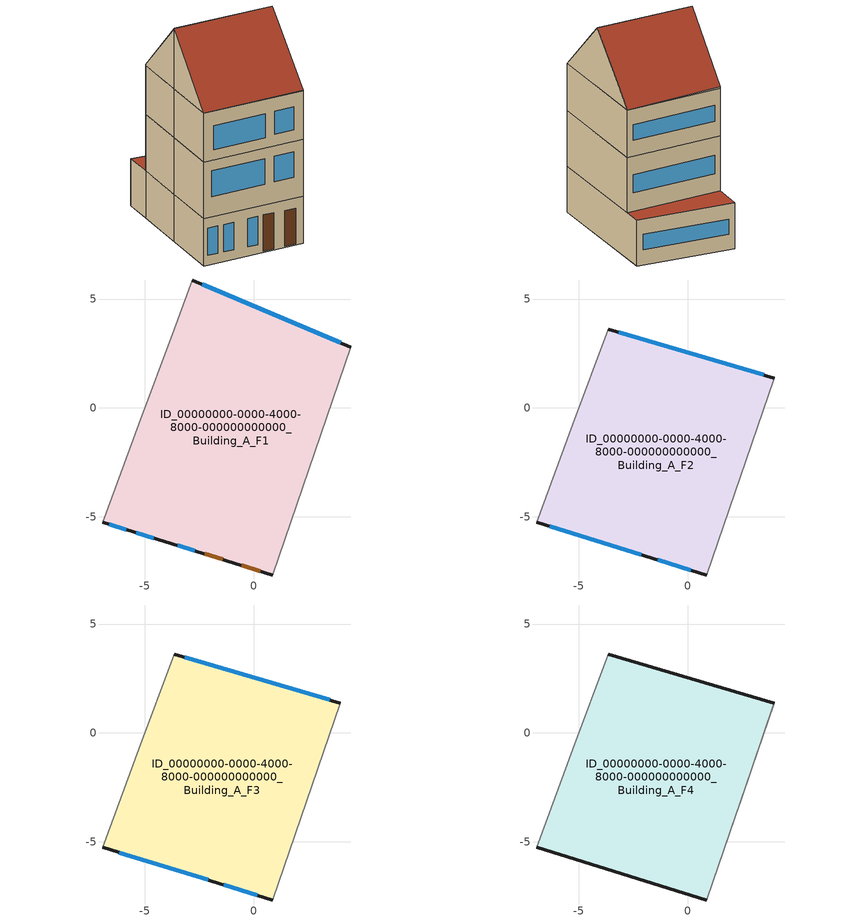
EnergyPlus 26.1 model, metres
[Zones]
ID_00000000-0000-4000-8000-000000000000_Building_A_F1
 floor ground (FLOOR_CONSTRUCTION_BE_MFH_01_EXISTING): -6.93,-5.25 -2.81,5.87 4.47,2.79 0.89,-7.67 z0
 wall outside (WALL_CONSTRUCTION_BE_MFH_01_EXISTING): -6.93,-5.25 0.89,-7.67 / 4.47,2.79 -2.81,5.87 z0:3.71
 wall adiabatic (WALL_CONSTRUCTION_BE_MFH_01_EXISTING): 0.89,-7.67 4.47,2.79 / -2.81,5.87 -3.64,3.62 -5.26,-0.76 -6.93,-5.25 z0:3.71
 window (WINDOW_CONSTRUCTION_BE_MFH_01_EXISTING): -3.49,-6.32 -2.69,-6.56 z0.71:2.95; -5.39,-5.73 -4.58,-5.98 z0.76:2.91; -6.63,-5.35 -5.84,-5.59 z0.77:2.91; 4.01,2.99 -2.35,5.68 z1.24:2.47
 door (DOOR_CONSTRUCTION_BE_MFH_01_EXISTING): -0.55,-7.23 0.3,-7.49 z0.1:2.9; -2.24,-6.7 -1.41,-6.96 z0.1:2.95
 roof outside (ROOF_CONSTRUCTION_BE_MFH_01_EXISTING): -3.64,3.62 3.99,1.37 4.47,2.79 -2.81,5.87 z3.71
ID_00000000-0000-4000-8000-000000000000_Building_A_F2
 floor to ID_00000000-0000-4000-8000-000000000000_Building_A_F1 (FLOOR_CONSTRUCTION_BE_MFH_01_EXISTING): -6.93,-5.25 -3.64,3.62 3.99,1.37 0.89,-7.67 z3.71
 wall outside (WALL_CONSTRUCTION_BE_MFH_01_EXISTING): -6.93,-5.25 0.89,-7.67 / 3.99,1.37 -3.64,3.62 z3.71:8.17
 wall adiabatic (WALL_CONSTRUCTION_BE_MFH_01_EXISTING): -3.64,3.62 -5.26,-0.76 -6.93,-5.25 / 0.89,-7.67 3.99,1.37 z3.71:8.17
 window (WINDOW_CONSTRUCTION_BE_MFH_01_EXISTING): -6.32,-5.44 -2.14,-6.74 z5.32:7.36; -1.37,-6.97 0.15,-7.44 z5.37:7.36; 3.51,1.51 -3.16,3.48 z5.2:6.68
ID_00000000-0000-4000-8000-000000000000_Building_A_F3
 floor to ID_00000000-0000-4000-8000-000000000000_Building_A_F2 (FLOOR_CONSTRUCTION_BE_MFH_01_EXISTING): -6.93,-5.25 -3.64,3.62 3.99,1.37 0.89,-7.67 z8.17
 wall outside (WALL_CONSTRUCTION_BE_MFH_01_EXISTING): -6.93,-5.25 0.89,-7.67 / 3.99,1.37 -3.64,3.62 z8.17:12.01
 wall adiabatic (WALL_CONSTRUCTION_BE_MFH_01_EXISTING): -3.64,3.62 -5.26,-0.76 -6.93,-5.25 / 0.89,-7.67 3.99,1.37 z8.17:12.01
 window (WINDOW_CONSTRUCTION_BE_MFH_01_EXISTING): -6.15,-5.49 -2.08,-6.75 z8.99:10.86; -1.36,-6.98 0.16,-7.45 z9.09:10.9; 3.51,1.51 -3.16,3.48 z9.46:10.73
ID_00000000-0000-4000-8000-000000000000_Building_A_F4
 floor to ID_00000000-0000-4000-8000-000000000000_Building_A_F3 (FLOOR_CONSTRUCTION_BE_MFH_01_EXISTING): -6.93,-5.25 -3.64,3.62 3.99,1.37 0.89,-7.67 z12.01
 wall outside (WALL_CONSTRUCTION_BE_MFH_01_EXISTING): -6.93,-5.25 0.89,-7.67 z12.01:12.04; -3.64,3.62,12.12 3.99,1.37,12.01 -3.64,3.62,12.01
 wall adiabatic (WALL_CONSTRUCTION_BE_MFH_01_EXISTING): -5.26,-0.76,16.78 -5.26,-0.76,12.01 -6.93,-5.25,12.01 -6.93,-5.25,12.04; -5.26,-0.76,16.78 -3.64,3.62,12.12 -3.64,3.62,12.01 -5.26,-0.76,12.01; 2.44,-3.15,16.79 2.24,-3.72,16.19 0.89,-7.67,12.04 0.89,-7.67,12.01 3.99,1.37,12.01 3.95,1.26,12.13 3.49,-0.09,13.56
 roof outside (ROOF_CONSTRUCTION_BE_MFH_01_EXISTING): 2.44,-3.15,16.79 3.49,-0.09,13.56 3.95,1.26,12.13 3.99,1.37,12.01 -3.64,3.62,12.12 -5.26,-0.76,16.78; 2.44,-3.15,16.79 -5.26,-0.76,16.78 -6.93,-5.25,12.04 0.89,-7.67,12.04 2.24,-3.72,16.19
[Building]
ID_00000000-0000-4000-8000-000000000000_Building_A: North axis=0; Terrain=City; Name=Demo house
[Site:Location]
Demo Location: City=Anonymized; Reference system=local coordinates
[Material]
Name | Conductivity | Density | Roughness | Solar absorptance | Specific heat | Thermal absorptance | Thickness | Visible absorptance
WALL_MATERIAL_BE_MFH_01_EXISTING | 0.22 | 900 | MediumRough | 0.7 | 840 | 0.9 | 0.1 | 0.7
ROOF_MATERIAL_BE_MFH_01_EXISTING | 0.35 | 800 | MediumRough | 0.75 | 920 | 0.9 | 0.1 | 0.75
FLOOR_MATERIAL_BE_MFH_01_EXISTING | 0.068 | 2000 | MediumRough | 0.6 | 840 | 0.9 | 0.1 | 0.6
DOOR_MATERIAL_BE_MFH_01_EXISTING | 0.16 | 700 | MediumSmooth | 0.7 | 1300 | 0.9 | 0.04 | 0.7
BE_GypsumBlock_Material | 0.4 | 900 | MediumSmooth |  | 1000 |  | 0.1
[WindowMaterial:Glazing]
GLASS_BE_MFH_01_EXISTING: Back side infrared hemispherical emissivity=0.84; Back side solar reflectance at normal incidence=0.071; Back side visible reflectance at normal incidence=0.08; Conductivity=1; Front side infrared hemispherical emissivity=0.84; Front side solar reflectance at normal incidence=0.071; Front side visible reflectance at normal incidence=0.08; Infrared transmittance at normal incidence=0; Optical data type=SpectralAverage; Solar transmittance at normal incidence=0.775; Thickness=0.006; Visible transmittance at normal incidence=0.881
[WindowMaterial:Gas]
AIR_GAP_BE_MFH_01_EXISTING: Gas type=Air; Thickness=0.012
[Construction]
WALL_CONSTRUCTION_BE_MFH_01_EXISTING: WALL_MATERIAL_BE_MFH_01_EXISTING
ROOF_CONSTRUCTION_BE_MFH_01_EXISTING: ROOF_MATERIAL_BE_MFH_01_EXISTING
FLOOR_CONSTRUCTION_BE_MFH_01_EXISTING: FLOOR_MATERIAL_BE_MFH_01_EXISTING
WINDOW_CONSTRUCTION_BE_MFH_01_EXISTING: GLASS_BE_MFH_01_EXISTING, AIR_GAP_BE_MFH_01_EXISTING, GLASS_BE_MFH_01_EXISTING
DOOR_CONSTRUCTION_BE_MFH_01_EXISTING: DOOR_MATERIAL_BE_MFH_01_EXISTING
BE_Internal_Partition_Const: BE_GypsumBlock_Material
[WindowMaterial:Shade]
Shading_Material: Solar transmittance=0.1; Solar reflectance=0.5; Visible transmittance=0.2; Visible reflectance=0.5; Infrared hemispherical emissivity=0.9; Infrared transmittance=0.05; Thickness=0.005; Conductivity=0.1; Shade to glass distance=0.05; Top opening multiplier=0.5; Bottom opening multiplier=0.5; Left side opening multiplier=0.5; Right side opening multiplier=0.5; Airflow permeability=0
[Zone] Multiplier=1
Name | Ceiling height | Volume
ID_00000000-0000-4000-8000-000000000000_Building_A_F1 | 3.7084 | 341.53
ID_00000000-0000-4000-8000-000000000000_Building_A_F2 | 4.46402 | 342.13
ID_00000000-0000-4000-8000-000000000000_Building_A_F3 | 3.8415 | 294.42
ID_00000000-0000-4000-8000-000000000000_Building_A_F4 | 4.77147 | 184.24
[InternalMass] Construction=BE_Internal_Partition_Const
Name | Zone or zonelist | Surface area
ID_00000000-0000-4000-8000-000000000000_Building_A_F1_Vertical_Internal_Mass | ID_00000000-0000-4000-8000-000000000000_Building_A_F1 | 46.05
ID_00000000-0000-4000-8000-000000000000_Building_A_F2_Vertical_Internal_Mass | ID_00000000-0000-4000-8000-000000000000_Building_A_F2 | 38.32
ID_00000000-0000-4000-8000-000000000000_Building_A_F3_Vertical_Internal_Mass | ID_00000000-0000-4000-8000-000000000000_Building_A_F3 | 38.32
ID_00000000-0000-4000-8000-000000000000_Building_A_F4_Vertical_Internal_Mass | ID_00000000-0000-4000-8000-000000000000_Building_A_F4 | 19.31
[People] Number of people schedule=People_Number_Schedule; Number of people calculation method=People; Activity level schedule=People_Activity_Schedule; Carbon dioxide generation rate=3.82e-08; Fraction radiant=0.3; Sensible heat fraction=0.5; Mean radiant temperature calculation type=EnclosureAveraged
Name | Zone or zonelist or space or spacelist | Number of people
People_ID_00000000-0000-4000-8000-000000000000_Building_A_F1 | ID_00000000-0000-4000-8000-000000000000_Building_A_F1 | 3
People_ID_00000000-0000-4000-8000-000000000000_Building_A_F2 | ID_00000000-0000-4000-8000-000000000000_Building_A_F2 | 2
People_ID_00000000-0000-4000-8000-000000000000_Building_A_F3 | ID_00000000-0000-4000-8000-000000000000_Building_A_F3 | 2
People_ID_00000000-0000-4000-8000-000000000000_Building_A_F4 | ID_00000000-0000-4000-8000-000000000000_Building_A_F4 | 1
[Lights] Schedule=Lighting_Schedule; Design level calculation method=LightingLevel; Radiant fraction=0.4; Fraction visible=0.1
Name | Zone or zonelist or space or spacelist | Lighting level
Lights_ID_00000000-0000-4000-8000-000000000000_Building_A_F1 | ID_00000000-0000-4000-8000-000000000000_Building_A_F1 | 460.481
Lights_ID_00000000-0000-4000-8000-000000000000_Building_A_F2 | ID_00000000-0000-4000-8000-000000000000_Building_A_F2 | 383.204
Lights_ID_00000000-0000-4000-8000-000000000000_Building_A_F3 | ID_00000000-0000-4000-8000-000000000000_Building_A_F3 | 383.204
Lights_ID_00000000-0000-4000-8000-000000000000_Building_A_F4 | ID_00000000-0000-4000-8000-000000000000_Building_A_F4 | 193.068
[ElectricEquipment] Schedule=Equipment_Schedule; Design level calculation method=EquipmentLevel; Fraction latent=0.1; Fraction radiant=0.3; Fraction lost=0.1
Name | Zone or zonelist or space or spacelist | Design level
ElectricEquipment_ID_00000000-0000-4000-8000-000000000000_Building_A_F1 | ID_00000000-0000-4000-8000-000000000000_Building_A_F1 | 184.192
ElectricEquipment_ID_00000000-0000-4000-8000-000000000000_Building_A_F2 | ID_00000000-0000-4000-8000-000000000000_Building_A_F2 | 153.282
ElectricEquipment_ID_00000000-0000-4000-8000-000000000000_Building_A_F3 | ID_00000000-0000-4000-8000-000000000000_Building_A_F3 | 153.282
ElectricEquipment_ID_00000000-0000-4000-8000-000000000000_Building_A_F4 | ID_00000000-0000-4000-8000-000000000000_Building_A_F4 | 77.227
[ZoneInfiltration:DesignFlowRate] Schedule=Infiltration_Schedule; Design flow rate calculation method=AirChanges/Hour; Air changes per hour=1; Constant term coefficient=1; Temperature term coefficient=0; Velocity term coefficient=0; Velocity squared term coefficient=0
Name | Zone or zonelist or space or spacelist
ID_00000000-0000-4000-8000-000000000000_Building_A_F1 Infiltration | ID_00000000-0000-4000-8000-000000000000_Building_A_F1
ID_00000000-0000-4000-8000-000000000000_Building_A_F2 Infiltration | ID_00000000-0000-4000-8000-000000000000_Building_A_F2
ID_00000000-0000-4000-8000-000000000000_Building_A_F3 Infiltration | ID_00000000-0000-4000-8000-000000000000_Building_A_F3
ID_00000000-0000-4000-8000-000000000000_Building_A_F4 Infiltration | ID_00000000-0000-4000-8000-000000000000_Building_A_F4
[ThermostatSetpoint:SingleHeating] Setpoint temperature schedule=Heating Setpoint Schedule
ID_00000000-0000-4000-8000-000000000000_Building_A_F1 Heating Only Setpoint; ID_00000000-0000-4000-8000-000000000000_Building_A_F2 Heating Only Setpoint; ID_00000000-0000-4000-8000-000000000000_Building_A_F3 Heating Only Setpoint; ID_00000000-0000-4000-8000-000000000000_Building_A_F4 Heating Only Setpoint
[ZoneControl:Thermostat] Control type schedule=Heating Only Control Type Sched
Name | Zone or zonelist | Control 1
ID_00000000-0000-4000-8000-000000000000_Building_A_F1 Thermostat | ID_00000000-0000-4000-8000-000000000000_Building_A_F1 | ID_00000000-0000-4000-8000-000000000000_Building_A_F1 Heating Only Setpoint
ID_00000000-0000-4000-8000-000000000000_Building_A_F2 Thermostat | ID_00000000-0000-4000-8000-000000000000_Building_A_F2 | ID_00000000-0000-4000-8000-000000000000_Building_A_F2 Heating Only Setpoint
ID_00000000-0000-4000-8000-000000000000_Building_A_F3 Thermostat | ID_00000000-0000-4000-8000-000000000000_Building_A_F3 | ID_00000000-0000-4000-8000-000000000000_Building_A_F3 Heating Only Setpoint
ID_00000000-0000-4000-8000-000000000000_Building_A_F4 Thermostat | ID_00000000-0000-4000-8000-000000000000_Building_A_F4 | ID_00000000-0000-4000-8000-000000000000_Building_A_F4 Heating Only Setpoint
[ZoneHVAC:IdealLoadsAirSystem] Maximum heating supply air temperature=50; Minimum cooling supply air temperature=13; Maximum heating supply air humidity ratio=0.0156; Minimum cooling supply air humidity ratio=0.0077; Heating limit=NoLimit; Cooling limit=LimitCapacity; Maximum cooling air flow rate=0; Maximum total cooling capacity=0
ID_00000000-0000-4000-8000-000000000000_Building_A_F1 Ideal Loads; ID_00000000-0000-4000-8000-000000000000_Building_A_F2 Ideal Loads; ID_00000000-0000-4000-8000-000000000000_Building_A_F3 Ideal Loads; ID_00000000-0000-4000-8000-000000000000_Building_A_F4 Ideal Loads
[Zone equipment]
ID_00000000-0000-4000-8000-000000000000_Building_A_F1: ID_00000000-0000-4000-8000-000000000000_Building_A_F1 Ideal Loads
ID_00000000-0000-4000-8000-000000000000_Building_A_F2: ID_00000000-0000-4000-8000-000000000000_Building_A_F2 Ideal Loads
ID_00000000-0000-4000-8000-000000000000_Building_A_F3: ID_00000000-0000-4000-8000-000000000000_Building_A_F3 Ideal Loads
ID_00000000-0000-4000-8000-000000000000_Building_A_F4: ID_00000000-0000-4000-8000-000000000000_Building_A_F4 Ideal Loads
[WindowShadingControl] Shading type=InteriorShade; Shading control type=OnIfScheduleAllows; Schedule=Shading_Schedule; Shading control is scheduled=Yes; Shading device material=Shading_Material
Name | Zone | Fenestration surface name 1 | Fenestration surface name 2 | Fenestration surface name 3 | Fenestration surface name 4
Shading_Control_ID_00000000-0000-4000-8000-000000000000_Building_A_F2 | ID_00000000-0000-4000-8000-000000000000_Building_A_F2 | Window_UUID_610de041-b37b-4893-aed3-13e380a57861 | Window_UUID_2969680a-8ca6-441d-afb3-b5d334788667 | Window_WallSurface_UUID_4c11302f-6a54-46d2-9f55-736686ba52d5_Floor2
Shading_Control_ID_00000000-0000-4000-8000-000000000000_Building_A_F3 | ID_00000000-0000-4000-8000-000000000000_Building_A_F3 | Window_UUID_bd134cb1-5c92-4673-a286-181165f1e828 | Window_UUID_a1920101-7537-4052-81b0-39240d527138 | Window_WallSurface_UUID_4c11302f-6a54-46d2-9f55-736686ba52d5_Floor3
Shading_Control_ID_00000000-0000-4000-8000-000000000000_Building_A_F1 | ID_00000000-0000-4000-8000-000000000000_Building_A_F1 | Window_UUID_ce8a33cb-21b2-47c2-a5c1-44bbb5143e6f | Window_UUID_ac9fee9f-b3be-48d3-9e0e-16b3eeb9ccce | Window_UUID_3d3241ad-6fb8-4876-bcf9-3221e6edb4dd | Window_WallSurface_UUID_383af8b5-675c-4954-a741-467cf9c27e58_Floor1
[ZoneVentilation:WindandStackOpenArea] Opening area fraction schedule=Window_Open_Schedule; Effective angle=0; Discharge coefficient for opening=0.65; Minimum indoor temperature=22; Maximum indoor temperature=100; Delta temperature=-100; Minimum outdoor temperature=15; Maximum outdoor temperature=30; Maximum wind speed=40
Name | Zone or space | Opening area
Window_Ventilation_ID_00000000-0000-4000-8000-000000000000_Building_A_F2 | ID_00000000-0000-4000-8000-000000000000_Building_A_F2 | 22.3365
Window_Ventilation_ID_00000000-0000-4000-8000-000000000000_Building_A_F3 | ID_00000000-0000-4000-8000-000000000000_Building_A_F3 | 19.6647
Window_Ventilation_ID_00000000-0000-4000-8000-000000000000_Building_A_F1 | ID_00000000-0000-4000-8000-000000000000_Building_A_F1 | 13.8879
[Schedule:Compact]
People_Number_Schedule: Through: 12/31, For: Weekdays, Until: 07:00, 1, Until: 09:00, 0.5, Until: 17:00, 0.1, Until: 24:00, 1, For: Weekends Holidays AllOtherDays, Until: 08:00, 1, Until: 24:00, 0.8
People_Activity_Schedule: Through: 12/31, For: AllDays, Until: 07:00, 72, Until: 24:00, 120
Lighting_Schedule: Through: 12/31, For: Weekdays, Until: 06:00, 0, Until: 08:00, 0.5, Until: 17:00, 0.05, Until: 23:00, 0.8, Until: 24:00, 0.05, For: Weekends Holidays AllOtherDays, Until: 08:00, 0, Until: 17:00, 0.1, Until: 24:00, 0.8
Equipment_Schedule: Through: 12/31, For: Weekdays, Until: 06:00, 0.2, Until: 08:00, 0.6, Until: 17:00, 0.2, Until: 23:00, 0.8, Until: 24:00, 0.2, For: Weekends Holidays AllOtherDays, Until: 08:00, 0.2, Until: 23:00, 0.6, Until: 24:00, 0.2
Infiltration_Schedule; Heating Only Control Type Sched: Through: 12/31, For: AllDays, Until: 24:00, 1
Heating Setpoint Schedule: Through: 12/31, For: AllDays, Until: 24:00, 21
Shading_Schedule: Through: 03/31, For: AllDays, Until: 24:00, 0, Through: 09/30, For: AllDays, Until: 08:00, 0, Until: 19:00, 1, Until: 24:00, 0, Through: 12/31, For: AllDays, Until: 24:00, 0
Window_Open_Schedule: Through: 03/31, For: AllDays, Until: 24:00, 0, Through: 09/30, For: AllDays, Until: 07:00, 1, Until: 20:00, 0, Until: 24:00, 1, Through: 12/31, For: AllDays, Until: 24:00, 0
